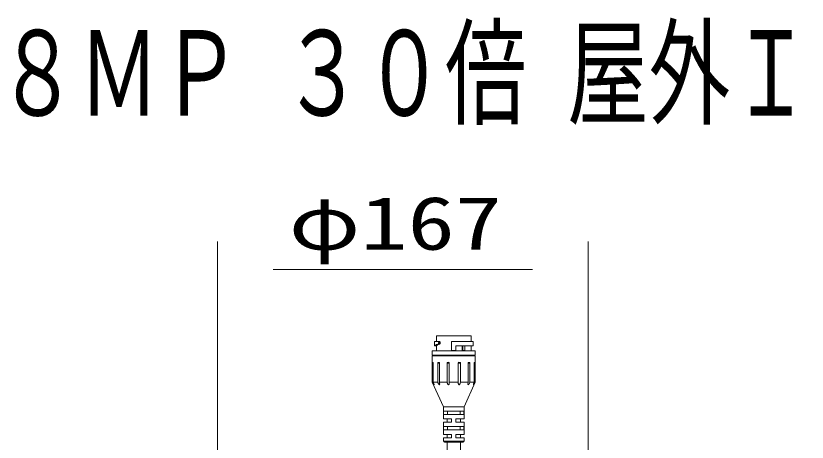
# Model space of a CAD drawing. Units: millimetres on the paper. Extents: x -62 to 65, y -58 to 59.
# Drawn here: x -34.64 to 1.04, y 40.1 to 59.31 of the extents above; entities that cross this region are included whole.
import ezdxf
from ezdxf.enums import TextEntityAlignment as Align

# ---------------------------------------------------------------- set-up
doc = ezdxf.new("R2010")
doc.units = ezdxf.units.MM
doc.layers.add('0-0_MOJI1', color=7, linetype='Continuous')
doc.layers.add('0-2_GAIKEI', color=4, linetype='Continuous', lineweight=9)
doc.layers.add('0-3_SUNPO', color=7, linetype='Continuous', lineweight=9)
doc.styles.add('ＭＳ ゴシック', font='')
doc.styles.get('ＭＳ ゴシック').set_extended_font_data('MS Gothic')

msp = doc.modelspace()

# ---------------------------------------------------------------- linework, layer by layer
at = {"layer": '0-2_GAIKEI'}
for p, q in [((-15.543, 44.634), (-15.765, 44.634)), ((-15.765, 44.435), (-15.765, 44.634)), ((-14.117, 44.884), (-15.676, 44.884)), ((-15.676, 44.634), (-15.676, 44.884)), ((-14.027, 44.634), (-14.996, 44.634)), ((-14.996, 44.634), (-14.996, 44.235)), ((-14.117, 44.634), (-14.117, 44.884)), ((-14.027, 44.435), (-14.027, 44.634)), ((-15.676, 44.435), (-15.765, 44.435)), ((-15.676, 44.215), (-15.676, 44.443)), ((-15.538, 44.515), (-15.603, 44.515)), ((-15.577, 44.584), (-15.577, 44.565)), ((-15.513, 44.565), (-15.577, 44.565)), ((-14.027, 44.435), (-14.796, 44.435)), ((-14.796, 44.435), (-14.796, 44.235)), ((-14.512, 44.435), (-14.512, 44.235)), ((-14.487, 44.435), (-14.487, 44.235)), ((-14.403, 44.435), (-14.403, 44.235)), ((-14.117, 44.215), (-14.117, 44.435)), ((-15.865, 44.015), (-15.865, 44.215)), ((-13.927, 44.215), (-15.865, 44.215)), ((-13.927, 44.015), (-15.865, 44.015)), ((-13.927, 43.995), (-15.865, 43.995)), ((-15.865, 42.796), (-15.865, 43.995)), ((-15.676, 43.995), (-15.676, 44.015)), ((-14.996, 44.235), (-14.796, 44.235)), ((-14.512, 44.235), (-14.403, 44.235)), ((-14.117, 43.995), (-14.117, 44.015)), ((-13.927, 44.015), (-13.927, 44.215)), ((-13.927, 42.796), (-13.927, 43.995)), ((-15.844, 43.665), (-15.844, 42.796)), ((-15.844, 43.665), (-15.818, 43.665)), ((-15.818, 43.665), (-15.818, 42.796)), ((-15.616, 43.665), (-15.616, 42.796)), ((-15.616, 43.665), (-15.545, 43.665)), ((-15.545, 43.665), (-15.545, 42.796)), ((-15.195, 43.665), (-15.195, 42.796)), ((-15.195, 43.665), (-15.098, 43.665)), ((-15.098, 43.665), (-15.098, 42.796)), ((-14.694, 43.665), (-14.694, 42.796)), ((-14.694, 43.665), (-14.597, 43.665)), ((-14.665, 43.695), (-14.626, 43.695)), ((-14.597, 43.665), (-14.597, 42.796)), ((-14.247, 43.665), (-14.247, 42.796)), ((-14.247, 43.665), (-14.176, 43.665)), ((-14.176, 43.665), (-14.176, 42.796)), ((-13.974, 43.665), (-13.974, 42.796)), ((-13.974, 43.665), (-13.948, 43.665)), ((-13.948, 43.665), (-13.948, 42.796)), ((-15.844, 42.796), (-15.865, 42.796)), ((-15.366, 41.697), (-15.865, 42.796)), ((-15.844, 42.796), (-15.832, 42.77)), ((-15.616, 42.796), (-15.818, 42.796)), ((-15.195, 42.796), (-15.545, 42.796)), ((-14.694, 42.796), (-15.098, 42.796)), ((-14.247, 42.796), (-14.597, 42.796)), ((-14.427, 41.697), (-13.927, 42.796)), ((-13.974, 42.796), (-14.176, 42.796)), ((-13.974, 42.796), (-13.985, 42.77)), ((-13.927, 42.796), (-13.948, 42.796)), ((-14.427, 41.697), (-15.366, 41.697)), ((-15.366, 41.147), (-15.366, 41.697)), ((-15.355, 41.497), (-15.355, 41.347)), ((-15.355, 41.497), (-14.437, 41.497)), ((-15.179, 41.497), (-15.179, 41.347)), ((-14.614, 41.497), (-14.614, 41.347)), ((-14.437, 41.497), (-14.437, 41.347)), ((-14.427, 41.147), (-14.427, 41.697)), ((-14.437, 41.347), (-15.355, 41.347)), ((-15.196, 41.147), (-15.196, 40.997)), ((-14.796, 41.147), (-14.796, 40.997)), ((-14.796, 41.147), (-14.427, 41.147)), ((-14.596, 41.147), (-14.596, 40.997)), ((-15.366, 40.448), (-15.366, 40.997)), ((-15.355, 40.797), (-15.355, 40.648)), ((-15.355, 40.797), (-14.437, 40.797)), ((-15.179, 40.797), (-15.179, 40.648)), ((-14.427, 40.997), (-14.796, 40.997)), ((-14.614, 40.797), (-14.614, 40.648)), ((-14.437, 40.797), (-14.437, 40.648)), ((-14.427, 40.448), (-14.427, 40.997)), ((-14.437, 40.648), (-15.355, 40.648)), ((-15.196, 40.448), (-15.196, 40.298)), ((-14.796, 40.448), (-14.796, 40.298)), ((-14.796, 40.448), (-14.427, 40.448)), ((-14.596, 40.448), (-14.596, 40.298)), ((-15.366, 40.148), (-15.366, 40.298)), ((-14.427, 40.148), (-15.366, 40.148)), ((-14.476, 40.098), (-15.316, 40.098)), ((-15.196, 40.098), (-15.196, 35.467)), ((-14.427, 40.298), (-14.796, 40.298)), ((-14.596, 40.098), (-14.596, 35.467)), ((-14.427, 40.148), (-14.427, 40.298))]:
    msp.add_line(p, q, dxfattribs=at)
for points in [[(-15.608, 44.634), (-15.598, 44.632), (-15.59, 44.625), (-15.582, 44.61), (-15.578, 44.593), (-15.577, 44.584), (-15.513, 44.584)], [(-15.513, 44.584), (-15.517, 44.607), (-15.521, 44.617), (-15.526, 44.625), (-15.534, 44.632), (-15.543, 44.634)], [(-15.603, 44.515), (-15.593, 44.521), (-15.585, 44.532), (-15.579, 44.547), (-15.577, 44.565)], [(-15.513, 44.584), (-15.513, 44.565), (-15.514, 44.552), (-15.517, 44.54), (-15.521, 44.531), (-15.527, 44.523), (-15.532, 44.518), (-15.538, 44.515)], [(-15.844, 43.665), (-15.843, 43.683), (-15.841, 43.69), (-15.84, 43.693), (-15.839, 43.694), (-15.838, 43.695), (-15.837, 43.695), (-15.827, 43.695)], [(-15.818, 43.665), (-15.819, 43.678), (-15.822, 43.69), (-15.824, 43.693), (-15.825, 43.694), (-15.827, 43.695), (-15.827, 43.695)], [(-15.616, 43.665), (-15.615, 43.674), (-15.612, 43.683), (-15.608, 43.689), (-15.602, 43.694), (-15.595, 43.695), (-15.567, 43.695)], [(-15.545, 43.665), (-15.546, 43.674), (-15.55, 43.683), (-15.554, 43.689), (-15.561, 43.694), (-15.567, 43.695)], [(-15.195, 43.665), (-15.193, 43.674), (-15.189, 43.683), (-15.183, 43.689), (-15.175, 43.694), (-15.166, 43.695), (-15.128, 43.695)], [(-14.597, 43.665), (-14.599, 43.674), (-14.603, 43.683), (-14.609, 43.689), (-14.617, 43.694), (-14.626, 43.695)], [(-14.247, 43.665), (-14.246, 43.674), (-14.243, 43.683), (-14.238, 43.689), (-14.232, 43.694), (-14.225, 43.695), (-14.197, 43.695)], [(-14.176, 43.665), (-14.177, 43.674), (-14.18, 43.683), (-14.185, 43.689), (-14.191, 43.694), (-14.197, 43.695)], [(-13.974, 43.665), (-13.973, 43.678), (-13.97, 43.69), (-13.968, 43.693), (-13.967, 43.694), (-13.966, 43.695), (-13.965, 43.695), (-13.955, 43.695)], [(-13.948, 43.665), (-13.949, 43.683), (-13.951, 43.69), (-13.952, 43.693), (-13.953, 43.694), (-13.954, 43.695), (-13.955, 43.695)], [(-15.832, 42.77), (-15.806, 42.716), (-15.794, 42.697), (-15.789, 42.689), (-15.786, 42.687), (-15.785, 42.686), (-15.784, 42.686), (-15.783, 42.686), (-15.783, 42.687), (-15.782, 42.69), (-15.783, 42.698), (-15.789, 42.718), (-15.794, 42.736), (-15.818, 42.796)], [(-15.606, 42.77), (-15.597, 42.749), (-15.586, 42.727), (-15.575, 42.709), (-15.568, 42.701), (-15.556, 42.69), (-15.55, 42.686), (-15.546, 42.686), (-15.54, 42.688), (-15.537, 42.692), (-15.533, 42.704), (-15.532, 42.72), (-15.533, 42.742), (-15.537, 42.765), (-15.545, 42.796)], [(-15.19, 42.77), (-15.185, 42.751), (-15.178, 42.731), (-15.172, 42.719), (-15.164, 42.707), (-15.155, 42.696), (-15.147, 42.69), (-15.14, 42.687), (-15.133, 42.686), (-15.127, 42.687), (-15.119, 42.693), (-15.111, 42.703), (-15.105, 42.715), (-15.099, 42.741), (-15.097, 42.77)], [(-14.695, 42.77), (-14.694, 42.748), (-14.69, 42.726), (-14.683, 42.706), (-14.674, 42.693), (-14.669, 42.689), (-14.662, 42.686), (-14.655, 42.686), (-14.645, 42.69), (-14.641, 42.693), (-14.633, 42.701), (-14.625, 42.711), (-14.619, 42.722), (-14.61, 42.743), (-14.603, 42.766), (-14.597, 42.796)], [(-14.261, 42.72), (-14.259, 42.702), (-14.257, 42.694), (-14.253, 42.689), (-14.25, 42.687), (-14.243, 42.686), (-14.236, 42.689), (-14.231, 42.693), (-14.223, 42.703), (-14.215, 42.713), (-14.202, 42.735), (-14.19, 42.76), (-14.176, 42.796)], [(-13.985, 42.77), (-14, 42.73), (-14.006, 42.711), (-14.009, 42.696), (-14.01, 42.69), (-14.01, 42.688), (-14.009, 42.687), (-14.009, 42.686), (-14.008, 42.686), (-14.008, 42.686), (-14.007, 42.686), (-14.005, 42.688), (-13.998, 42.697), (-13.991, 42.708), (-13.978, 42.734), (-13.948, 42.796)], [(-15.366, 41.147), (-14.996, 41.147), (-14.996, 40.997), (-15.366, 40.997)], [(-15.366, 40.448), (-14.996, 40.448), (-14.996, 40.298), (-15.366, 40.298)]]:
    msp.add_lwpolyline(points, dxfattribs=at)
for centre, radius, start, end in [((-15.128, 43.666), 0.0297, 0, 90), ((-14.664, 43.666), 0.0297, 90, 180), ((-15.209, 42.93), 0.428, 198.2536, 201.924), ((-14.935, 42.829), 0.262, 187.3495, 193.0704), ((-15.341, 42.77), 0.244, 0, 6.1073), ((-14.451, 42.77), 0.244, 173.8927, 180), ((-14.029, 42.714), 0.232, 166.0157, 178.6026), ((-13.906, 42.689), 0.357, 162.5703, 166.8574), ((-15.316, 40.148), 0.05, 180, 270), ((-14.476, 40.148), 0.05, 270, 0)]:
    msp.add_arc(centre, radius, start, end, dxfattribs=at)
for major_axis, ratio, start_param, end_param in [((0.869, 0.11), 0.122765, 2.503691, 3.101657), ((0.779, 0.099), 0.122748, 2.522814, 3.126052)]:
    msp.add_ellipse((-14.896, 44.54), major_axis=major_axis, ratio=ratio, start_param=start_param, end_param=end_param, dxfattribs=at)
at = {"layer": '0-3_SUNPO'}
for p, q in [((-25.544, 29.654), (-25.544, 49.134)), ((-8.844, 29.654), (-8.844, 49.134)), ((-23.044, 47.884), (-11.344, 47.884))]:
    msp.add_line(p, q, dxfattribs=at)

# ---------------------------------------------------------------- texts
at = {"layer": '0-0_MOJI1', "style": 'ＭＳ ゴシック', "width": 0.7}
msp.add_text('８ＭＰ ３０倍 屋外ＩＲＰＴＺ 耐重塩害（親水コート付）', height=3.849, dxfattribs=at).set_placement((-35.5, 53.66), align=Align.BOTTOM_LEFT)
at = {"layer": '0-3_SUNPO', "style": 'ＭＳ ゴシック', "width": 1.3}
msp.add_text('φ167', height=2.405, dxfattribs=at).set_placement((-22.337, 48.047), align=Align.BOTTOM_LEFT)

doc.saveas('drawing.dxf')
